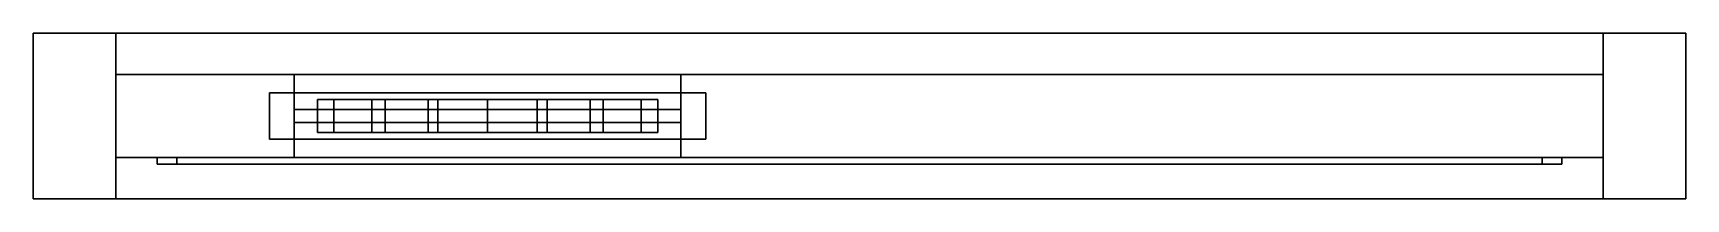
# Model space of a CAD drawing. Header units: millimetres. Extents: x -50 to 950, y -25 to 75.
import ezdxf

# ---------------------------------------------------------------- set-up
doc = ezdxf.new("R2010")
doc.units = ezdxf.units.MM
for name, color, linetype in [('DOOR_DIAMONDS', 7, 'CONTINUOUS'), ('DOOR_FRAME', 8, 'CONTINUOUS'), ('DOOR_GLASS', 150, 'CONTINUOUS'), ('DOOR_LEAF', 30, 'CONTINUOUS'), ('DOOR_TRANSOM', 34, 'CONTINUOUS'), ('DOOR_TRIM', 40, 'CONTINUOUS')]:
    doc.layers.add(name, color=color, linetype=linetype)

msp = doc.modelspace()

# ---------------------------------------------------------------- linework, layer by layer
at = {"layer": 'DOOR_DIAMONDS'}
for points in [[(225, 35, 204.4), (132.04, 35, 300), (122.04, 35, 300), (225, 35, 194.4)], [(225, 15, 194.4), (225, 35, 194.4), (122.04, 35, 300), (122.04, 15, 300)], [(132.04, 35, 300), (225, 35, 395.6), (225, 35, 405.6), (122.04, 35, 300)], [(122.04, 15, 300), (122.04, 35, 300), (225, 35, 405.6), (225, 15, 405.6)], [(225, 35, 444.4), (132.04, 35, 540), (122.04, 35, 540), (225, 35, 434.4)], [(225, 15, 434.4), (225, 35, 434.4), (122.04, 35, 540), (122.04, 15, 540)], [(132.04, 35, 540), (225, 35, 635.6), (225, 35, 645.6), (122.04, 35, 540)], [(122.04, 15, 540), (122.04, 35, 540), (225, 35, 645.6), (225, 15, 645.6)], [(225, 35, 684.4), (132.04, 35, 780), (122.04, 35, 780), (225, 35, 674.4)], [(225, 15, 674.4), (225, 35, 674.4), (122.04, 35, 780), (122.04, 15, 780)], [(132.04, 35, 780), (225, 35, 875.6), (225, 35, 885.6), (122.04, 35, 780)], [(122.04, 15, 780), (122.04, 35, 780), (225, 35, 885.6), (225, 15, 885.6)], [(225, 35, 924.4), (132.04, 35, 1020), (122.04, 35, 1020), (225, 35, 914.4)], [(225, 15, 914.4), (225, 35, 914.4), (122.04, 35, 1020), (122.04, 15, 1020)], [(132.04, 35, 1020), (225, 35, 1115.6), (225, 35, 1125.6), (122.04, 35, 1020)], [(122.04, 15, 1020), (122.04, 35, 1020), (225, 35, 1125.6), (225, 15, 1125.6)], [(225, 35, 1164.4), (132.04, 35, 1260), (122.04, 35, 1260), (225, 35, 1154.4)], [(225, 15, 1154.4), (225, 35, 1154.4), (122.04, 35, 1260), (122.04, 15, 1260)], [(132.04, 35, 1260), (225, 35, 1355.6), (225, 35, 1365.6), (122.04, 35, 1260)], [(122.04, 15, 1260), (122.04, 35, 1260), (225, 35, 1365.6), (225, 15, 1365.6)], [(225, 35, 1404.4), (132.04, 35, 1500), (122.04, 35, 1500), (225, 35, 1394.4)], [(225, 15, 1394.4), (225, 35, 1394.4), (122.04, 35, 1500), (122.04, 15, 1500)], [(132.04, 35, 1500), (225, 35, 1595.6), (225, 35, 1605.6), (122.04, 35, 1500)], [(122.04, 15, 1500), (122.04, 35, 1500), (225, 35, 1605.6), (225, 15, 1605.6)], [(132.04, 15, 300), (132.04, 35, 300), (225, 35, 204.4), (225, 15, 204.4)], [(225, 15, 395.6), (225, 35, 395.6), (132.04, 35, 300), (132.04, 15, 300)], [(132.04, 15, 540), (132.04, 35, 540), (225, 35, 444.4), (225, 15, 444.4)], [(225, 15, 635.6), (225, 35, 635.6), (132.04, 35, 540), (132.04, 15, 540)], [(132.04, 15, 780), (132.04, 35, 780), (225, 35, 684.4), (225, 15, 684.4)], [(225, 15, 875.6), (225, 35, 875.6), (132.04, 35, 780), (132.04, 15, 780)], [(132.04, 15, 1020), (132.04, 35, 1020), (225, 35, 924.4), (225, 15, 924.4)], [(225, 15, 1115.6), (225, 35, 1115.6), (132.04, 35, 1020), (132.04, 15, 1020)], [(132.04, 15, 1260), (132.04, 35, 1260), (225, 35, 1164.4), (225, 15, 1164.4)], [(225, 15, 1355.6), (225, 35, 1355.6), (132.04, 35, 1260), (132.04, 15, 1260)], [(132.04, 15, 1500), (132.04, 35, 1500), (225, 35, 1404.4), (225, 15, 1404.4)], [(225, 15, 1595.6), (225, 35, 1595.6), (132.04, 35, 1500), (132.04, 15, 1500)], [(225, 35, 236.192), (162.987, 35, 300), (154.987, 35, 300), (225, 35, 228.192)], [(225, 15, 228.192), (225, 35, 228.192), (154.987, 35, 300), (154.987, 15, 300)], [(162.987, 35, 300), (225, 35, 363.808), (225, 35, 371.808), (154.987, 35, 300)], [(154.987, 15, 300), (154.987, 35, 300), (225, 35, 371.808), (225, 15, 371.808)], [(225, 35, 476.192), (162.987, 35, 540), (154.987, 35, 540), (225, 35, 468.192)], [(225, 15, 468.192), (225, 35, 468.192), (154.987, 35, 540), (154.987, 15, 540)], [(162.987, 35, 540), (225, 35, 603.808), (225, 35, 611.808), (154.987, 35, 540)], [(154.987, 15, 540), (154.987, 35, 540), (225, 35, 611.808), (225, 15, 611.808)], [(225, 35, 716.192), (162.987, 35, 780), (154.987, 35, 780), (225, 35, 708.192)], [(225, 15, 708.192), (225, 35, 708.192), (154.987, 35, 780), (154.987, 15, 780)], [(162.987, 35, 780), (225, 35, 843.808), (225, 35, 851.808), (154.987, 35, 780)], [(154.987, 15, 780), (154.987, 35, 780), (225, 35, 851.808), (225, 15, 851.808)], [(225, 35, 956.192), (162.987, 35, 1020), (154.987, 35, 1020), (225, 35, 948.192)], [(225, 15, 948.192), (225, 35, 948.192), (154.987, 35, 1020), (154.987, 15, 1020)], [(162.987, 35, 1020), (225, 35, 1083.808), (225, 35, 1091.808), (154.987, 35, 1020)], [(154.987, 15, 1020), (154.987, 35, 1020), (225, 35, 1091.808), (225, 15, 1091.808)], [(225, 35, 1196.192), (162.987, 35, 1260), (154.987, 35, 1260), (225, 35, 1188.192)], [(225, 15, 1188.192), (225, 35, 1188.192), (154.987, 35, 1260), (154.987, 15, 1260)], [(162.987, 35, 1260), (225, 35, 1323.808), (225, 35, 1331.808), (154.987, 35, 1260)], [(154.987, 15, 1260), (154.987, 35, 1260), (225, 35, 1331.808), (225, 15, 1331.808)], [(225, 35, 1436.192), (162.987, 35, 1500), (154.987, 35, 1500), (225, 35, 1428.192)], [(225, 15, 1428.192), (225, 35, 1428.192), (154.987, 35, 1500), (154.987, 15, 1500)], [(162.987, 35, 1500), (225, 35, 1563.808), (225, 35, 1571.808), (154.987, 35, 1500)], [(154.987, 15, 1500), (154.987, 35, 1500), (225, 35, 1571.808), (225, 15, 1571.808)], [(162.987, 15, 300), (162.987, 35, 300), (225, 35, 236.192), (225, 15, 236.192)], [(225, 15, 363.808), (225, 35, 363.808), (162.987, 35, 300), (162.987, 15, 300)], [(162.987, 15, 540), (162.987, 35, 540), (225, 35, 476.192), (225, 15, 476.192)], [(225, 15, 603.808), (225, 35, 603.808), (162.987, 35, 540), (162.987, 15, 540)], [(162.987, 15, 780), (162.987, 35, 780), (225, 35, 716.192), (225, 15, 716.192)], [(225, 15, 843.808), (225, 35, 843.808), (162.987, 35, 780), (162.987, 15, 780)], [(162.987, 15, 1020), (162.987, 35, 1020), (225, 35, 956.192), (225, 15, 956.192)], [(225, 15, 1083.808), (225, 35, 1083.808), (162.987, 35, 1020), (162.987, 15, 1020)], [(162.987, 15, 1260), (162.987, 35, 1260), (225, 35, 1196.192), (225, 15, 1196.192)], [(225, 15, 1323.808), (225, 35, 1323.808), (162.987, 35, 1260), (162.987, 15, 1260)], [(162.987, 15, 1500), (162.987, 35, 1500), (225, 35, 1436.192), (225, 15, 1436.192)], [(225, 15, 1563.808), (225, 35, 1563.808), (162.987, 35, 1500), (162.987, 15, 1500)], [(225, 35, 269.04), (194.964, 35, 300), (188.964, 35, 300), (225, 35, 263.04)], [(225, 15, 263.04), (225, 35, 263.04), (188.964, 35, 300), (188.964, 15, 300)], [(194.964, 35, 300), (225, 35, 330.96), (225, 35, 336.96), (188.964, 35, 300)], [(188.964, 15, 300), (188.964, 35, 300), (225, 35, 336.96), (225, 15, 336.96)], [(225, 35, 509.04), (194.964, 35, 540), (188.964, 35, 540), (225, 35, 503.04)], [(225, 15, 503.04), (225, 35, 503.04), (188.964, 35, 540), (188.964, 15, 540)], [(194.964, 35, 540), (225, 35, 570.96), (225, 35, 576.96), (188.964, 35, 540)], [(188.964, 15, 540), (188.964, 35, 540), (225, 35, 576.96), (225, 15, 576.96)], [(225, 35, 749.04), (194.964, 35, 780), (188.964, 35, 780), (225, 35, 743.04)], [(225, 15, 743.04), (225, 35, 743.04), (188.964, 35, 780), (188.964, 15, 780)], [(194.964, 35, 780), (225, 35, 810.96), (225, 35, 816.96), (188.964, 35, 780)], [(188.964, 15, 780), (188.964, 35, 780), (225, 35, 816.96), (225, 15, 816.96)], [(225, 35, 989.04), (194.964, 35, 1020), (188.964, 35, 1020), (225, 35, 983.04)], [(225, 15, 983.04), (225, 35, 983.04), (188.964, 35, 1020), (188.964, 15, 1020)], [(194.964, 35, 1020), (225, 35, 1050.96), (225, 35, 1056.96), (188.964, 35, 1020)], [(188.964, 15, 1020), (188.964, 35, 1020), (225, 35, 1056.96), (225, 15, 1056.96)], [(225, 35, 1229.04), (194.964, 35, 1260), (188.964, 35, 1260), (225, 35, 1223.04)], [(225, 15, 1223.04), (225, 35, 1223.04), (188.964, 35, 1260), (188.964, 15, 1260)], [(194.964, 35, 1260), (225, 35, 1290.96), (225, 35, 1296.96), (188.964, 35, 1260)], [(188.964, 15, 1260), (188.964, 35, 1260), (225, 35, 1296.96), (225, 15, 1296.96)], [(225, 35, 1469.04), (194.964, 35, 1500), (188.964, 35, 1500), (225, 35, 1463.04)], [(225, 15, 1463.04), (225, 35, 1463.04), (188.964, 35, 1500), (188.964, 15, 1500)], [(194.964, 35, 1500), (225, 35, 1530.96), (225, 35, 1536.96), (188.964, 35, 1500)], [(188.964, 15, 1500), (188.964, 35, 1500), (225, 35, 1536.96), (225, 15, 1536.96)], [(194.964, 15, 300), (194.964, 35, 300), (225, 35, 269.04), (225, 15, 269.04)], [(225, 15, 330.96), (225, 35, 330.96), (194.964, 35, 300), (194.964, 15, 300)], [(194.964, 15, 540), (194.964, 35, 540), (225, 35, 509.04), (225, 15, 509.04)], [(225, 15, 570.96), (225, 35, 570.96), (194.964, 35, 540), (194.964, 15, 540)], [(194.964, 15, 780), (194.964, 35, 780), (225, 35, 749.04), (225, 15, 749.04)], [(225, 15, 810.96), (225, 35, 810.96), (194.964, 35, 780), (194.964, 15, 780)], [(194.964, 15, 1020), (194.964, 35, 1020), (225, 35, 989.04), (225, 15, 989.04)], [(225, 15, 1050.96), (225, 35, 1050.96), (194.964, 35, 1020), (194.964, 15, 1020)], [(194.964, 15, 1260), (194.964, 35, 1260), (225, 35, 1229.04), (225, 15, 1229.04)], [(225, 15, 1290.96), (225, 35, 1290.96), (194.964, 35, 1260), (194.964, 15, 1260)], [(194.964, 15, 1500), (194.964, 35, 1500), (225, 35, 1469.04), (225, 15, 1469.04)], [(225, 15, 1530.96), (225, 35, 1530.96), (194.964, 35, 1500), (194.964, 15, 1500)], [(225, 35, 395.6), (317.96, 35, 300), (327.96, 35, 300), (225, 35, 405.6)], [(225, 15, 405.6), (225, 35, 405.6), (327.96, 35, 300), (327.96, 15, 300)], [(317.96, 15, 300), (317.96, 35, 300), (225, 35, 395.6), (225, 15, 395.6)], [(317.96, 35, 300), (225, 35, 204.4), (225, 35, 194.4), (327.96, 35, 300)], [(327.96, 15, 300), (327.96, 35, 300), (225, 35, 194.4), (225, 15, 194.4)], [(225, 15, 204.4), (225, 35, 204.4), (317.96, 35, 300), (317.96, 15, 300)], [(225, 35, 363.808), (287.013, 35, 300), (295.013, 35, 300), (225, 35, 371.808)], [(225, 15, 371.808), (225, 35, 371.808), (295.013, 35, 300), (295.013, 15, 300)], [(287.013, 15, 300), (287.013, 35, 300), (225, 35, 363.808), (225, 15, 363.808)], [(287.013, 35, 300), (225, 35, 236.192), (225, 35, 228.192), (295.013, 35, 300)], [(295.013, 15, 300), (295.013, 35, 300), (225, 35, 228.192), (225, 15, 228.192)], [(225, 15, 236.192), (225, 35, 236.192), (287.013, 35, 300), (287.013, 15, 300)], [(225, 35, 330.96), (255.036, 35, 300), (261.036, 35, 300), (225, 35, 336.96)], [(225, 15, 336.96), (225, 35, 336.96), (261.036, 35, 300), (261.036, 15, 300)], [(255.036, 15, 300), (255.036, 35, 300), (225, 35, 330.96), (225, 15, 330.96)], [(255.036, 35, 300), (225, 35, 269.04), (225, 35, 263.04), (261.036, 35, 300)], [(261.036, 15, 300), (261.036, 35, 300), (225, 35, 263.04), (225, 15, 263.04)], [(225, 15, 269.04), (225, 35, 269.04), (255.036, 35, 300), (255.036, 15, 300)], [(225, 35, 635.6), (317.96, 35, 540), (327.96, 35, 540), (225, 35, 645.6)], [(225, 15, 645.6), (225, 35, 645.6), (327.96, 35, 540), (327.96, 15, 540)], [(317.96, 15, 540), (317.96, 35, 540), (225, 35, 635.6), (225, 15, 635.6)], [(317.96, 35, 540), (225, 35, 444.4), (225, 35, 434.4), (327.96, 35, 540)], [(327.96, 15, 540), (327.96, 35, 540), (225, 35, 434.4), (225, 15, 434.4)], [(225, 15, 444.4), (225, 35, 444.4), (317.96, 35, 540), (317.96, 15, 540)], [(225, 35, 603.808), (287.013, 35, 540), (295.013, 35, 540), (225, 35, 611.808)], [(225, 15, 611.808), (225, 35, 611.808), (295.013, 35, 540), (295.013, 15, 540)], [(287.013, 15, 540), (287.013, 35, 540), (225, 35, 603.808), (225, 15, 603.808)], [(287.013, 35, 540), (225, 35, 476.192), (225, 35, 468.192), (295.013, 35, 540)], [(295.013, 15, 540), (295.013, 35, 540), (225, 35, 468.192), (225, 15, 468.192)], [(225, 15, 476.192), (225, 35, 476.192), (287.013, 35, 540), (287.013, 15, 540)], [(225, 35, 570.96), (255.036, 35, 540), (261.036, 35, 540), (225, 35, 576.96)], [(225, 15, 576.96), (225, 35, 576.96), (261.036, 35, 540), (261.036, 15, 540)], [(255.036, 15, 540), (255.036, 35, 540), (225, 35, 570.96), (225, 15, 570.96)], [(255.036, 35, 540), (225, 35, 509.04), (225, 35, 503.04), (261.036, 35, 540)], [(261.036, 15, 540), (261.036, 35, 540), (225, 35, 503.04), (225, 15, 503.04)], [(225, 15, 509.04), (225, 35, 509.04), (255.036, 35, 540), (255.036, 15, 540)], [(225, 35, 875.6), (317.96, 35, 780), (327.96, 35, 780), (225, 35, 885.6)], [(225, 15, 885.6), (225, 35, 885.6), (327.96, 35, 780), (327.96, 15, 780)], [(317.96, 15, 780), (317.96, 35, 780), (225, 35, 875.6), (225, 15, 875.6)], [(317.96, 35, 780), (225, 35, 684.4), (225, 35, 674.4), (327.96, 35, 780)], [(327.96, 15, 780), (327.96, 35, 780), (225, 35, 674.4), (225, 15, 674.4)], [(225, 15, 684.4), (225, 35, 684.4), (317.96, 35, 780), (317.96, 15, 780)], [(225, 35, 843.808), (287.013, 35, 780), (295.013, 35, 780), (225, 35, 851.808)], [(225, 15, 851.808), (225, 35, 851.808), (295.013, 35, 780), (295.013, 15, 780)], [(287.013, 15, 780), (287.013, 35, 780), (225, 35, 843.808), (225, 15, 843.808)], [(287.013, 35, 780), (225, 35, 716.192), (225, 35, 708.192), (295.013, 35, 780)], [(295.013, 15, 780), (295.013, 35, 780), (225, 35, 708.192), (225, 15, 708.192)], [(225, 15, 716.192), (225, 35, 716.192), (287.013, 35, 780), (287.013, 15, 780)], [(225, 35, 810.96), (255.036, 35, 780), (261.036, 35, 780), (225, 35, 816.96)], [(225, 15, 816.96), (225, 35, 816.96), (261.036, 35, 780), (261.036, 15, 780)], [(255.036, 15, 780), (255.036, 35, 780), (225, 35, 810.96), (225, 15, 810.96)], [(255.036, 35, 780), (225, 35, 749.04), (225, 35, 743.04), (261.036, 35, 780)], [(261.036, 15, 780), (261.036, 35, 780), (225, 35, 743.04), (225, 15, 743.04)], [(225, 15, 749.04), (225, 35, 749.04), (255.036, 35, 780), (255.036, 15, 780)], [(225, 35, 1115.6), (317.96, 35, 1020), (327.96, 35, 1020), (225, 35, 1125.6)], [(225, 15, 1125.6), (225, 35, 1125.6), (327.96, 35, 1020), (327.96, 15, 1020)], [(317.96, 15, 1020), (317.96, 35, 1020), (225, 35, 1115.6), (225, 15, 1115.6)], [(317.96, 35, 1020), (225, 35, 924.4), (225, 35, 914.4), (327.96, 35, 1020)], [(327.96, 15, 1020), (327.96, 35, 1020), (225, 35, 914.4), (225, 15, 914.4)], [(225, 15, 924.4), (225, 35, 924.4), (317.96, 35, 1020), (317.96, 15, 1020)], [(225, 35, 1083.808), (287.013, 35, 1020), (295.013, 35, 1020), (225, 35, 1091.808)], [(225, 15, 1091.808), (225, 35, 1091.808), (295.013, 35, 1020), (295.013, 15, 1020)], [(287.013, 15, 1020), (287.013, 35, 1020), (225, 35, 1083.808), (225, 15, 1083.808)], [(287.013, 35, 1020), (225, 35, 956.192), (225, 35, 948.192), (295.013, 35, 1020)], [(295.013, 15, 1020), (295.013, 35, 1020), (225, 35, 948.192), (225, 15, 948.192)], [(225, 15, 956.192), (225, 35, 956.192), (287.013, 35, 1020), (287.013, 15, 1020)], [(225, 35, 1050.96), (255.036, 35, 1020), (261.036, 35, 1020), (225, 35, 1056.96)], [(225, 15, 1056.96), (225, 35, 1056.96), (261.036, 35, 1020), (261.036, 15, 1020)], [(255.036, 15, 1020), (255.036, 35, 1020), (225, 35, 1050.96), (225, 15, 1050.96)], [(255.036, 35, 1020), (225, 35, 989.04), (225, 35, 983.04), (261.036, 35, 1020)], [(261.036, 15, 1020), (261.036, 35, 1020), (225, 35, 983.04), (225, 15, 983.04)], [(225, 15, 989.04), (225, 35, 989.04), (255.036, 35, 1020), (255.036, 15, 1020)], [(225, 35, 1355.6), (317.96, 35, 1260), (327.96, 35, 1260), (225, 35, 1365.6)], [(225, 15, 1365.6), (225, 35, 1365.6), (327.96, 35, 1260), (327.96, 15, 1260)], [(317.96, 15, 1260), (317.96, 35, 1260), (225, 35, 1355.6), (225, 15, 1355.6)], [(317.96, 35, 1260), (225, 35, 1164.4), (225, 35, 1154.4), (327.96, 35, 1260)], [(327.96, 15, 1260), (327.96, 35, 1260), (225, 35, 1154.4), (225, 15, 1154.4)], [(225, 15, 1164.4), (225, 35, 1164.4), (317.96, 35, 1260), (317.96, 15, 1260)], [(225, 35, 1323.808), (287.013, 35, 1260), (295.013, 35, 1260), (225, 35, 1331.808)], [(225, 15, 1331.808), (225, 35, 1331.808), (295.013, 35, 1260), (295.013, 15, 1260)], [(287.013, 15, 1260), (287.013, 35, 1260), (225, 35, 1323.808), (225, 15, 1323.808)], [(287.013, 35, 1260), (225, 35, 1196.192), (225, 35, 1188.192), (295.013, 35, 1260)], [(295.013, 15, 1260), (295.013, 35, 1260), (225, 35, 1188.192), (225, 15, 1188.192)], [(225, 15, 1196.192), (225, 35, 1196.192), (287.013, 35, 1260), (287.013, 15, 1260)], [(225, 35, 1290.96), (255.036, 35, 1260), (261.036, 35, 1260), (225, 35, 1296.96)], [(225, 15, 1296.96), (225, 35, 1296.96), (261.036, 35, 1260), (261.036, 15, 1260)], [(255.036, 15, 1260), (255.036, 35, 1260), (225, 35, 1290.96), (225, 15, 1290.96)], [(255.036, 35, 1260), (225, 35, 1229.04), (225, 35, 1223.04), (261.036, 35, 1260)], [(261.036, 15, 1260), (261.036, 35, 1260), (225, 35, 1223.04), (225, 15, 1223.04)], [(225, 15, 1229.04), (225, 35, 1229.04), (255.036, 35, 1260), (255.036, 15, 1260)], [(225, 35, 1595.6), (317.96, 35, 1500), (327.96, 35, 1500), (225, 35, 1605.6)], [(225, 15, 1605.6), (225, 35, 1605.6), (327.96, 35, 1500), (327.96, 15, 1500)], [(317.96, 15, 1500), (317.96, 35, 1500), (225, 35, 1595.6), (225, 15, 1595.6)], [(317.96, 35, 1500), (225, 35, 1404.4), (225, 35, 1394.4), (327.96, 35, 1500)], [(327.96, 15, 1500), (327.96, 35, 1500), (225, 35, 1394.4), (225, 15, 1394.4)], [(225, 15, 1404.4), (225, 35, 1404.4), (317.96, 35, 1500), (317.96, 15, 1500)], [(225, 35, 1563.808), (287.013, 35, 1500), (295.013, 35, 1500), (225, 35, 1571.808)], [(225, 15, 1571.808), (225, 35, 1571.808), (295.013, 35, 1500), (295.013, 15, 1500)], [(287.013, 15, 1500), (287.013, 35, 1500), (225, 35, 1563.808), (225, 15, 1563.808)], [(287.013, 35, 1500), (225, 35, 1436.192), (225, 35, 1428.192), (295.013, 35, 1500)], [(295.013, 15, 1500), (295.013, 35, 1500), (225, 35, 1428.192), (225, 15, 1428.192)], [(225, 15, 1436.192), (225, 35, 1436.192), (287.013, 35, 1500), (287.013, 15, 1500)], [(225, 35, 1530.96), (255.036, 35, 1500), (261.036, 35, 1500), (225, 35, 1536.96)], [(225, 15, 1536.96), (225, 35, 1536.96), (261.036, 35, 1500), (261.036, 15, 1500)], [(255.036, 15, 1500), (255.036, 35, 1500), (225, 35, 1530.96), (225, 15, 1530.96)], [(255.036, 35, 1500), (225, 35, 1469.04), (225, 35, 1463.04), (261.036, 35, 1500)], [(261.036, 15, 1500), (261.036, 35, 1500), (225, 35, 1463.04), (225, 15, 1463.04)], [(225, 15, 1469.04), (225, 35, 1469.04), (255.036, 35, 1500), (255.036, 15, 1500)], [(225, 15, 194.4), (122.04, 15, 300), (132.04, 15, 300), (225, 15, 204.4)], [(122.04, 15, 300), (225, 15, 405.6), (225, 15, 395.6), (132.04, 15, 300)], [(225, 15, 434.4), (122.04, 15, 540), (132.04, 15, 540), (225, 15, 444.4)], [(122.04, 15, 540), (225, 15, 645.6), (225, 15, 635.6), (132.04, 15, 540)], [(225, 15, 674.4), (122.04, 15, 780), (132.04, 15, 780), (225, 15, 684.4)], [(122.04, 15, 780), (225, 15, 885.6), (225, 15, 875.6), (132.04, 15, 780)], [(225, 15, 914.4), (122.04, 15, 1020), (132.04, 15, 1020), (225, 15, 924.4)], [(122.04, 15, 1020), (225, 15, 1125.6), (225, 15, 1115.6), (132.04, 15, 1020)], [(225, 15, 1154.4), (122.04, 15, 1260), (132.04, 15, 1260), (225, 15, 1164.4)], [(122.04, 15, 1260), (225, 15, 1365.6), (225, 15, 1355.6), (132.04, 15, 1260)], [(225, 15, 1394.4), (122.04, 15, 1500), (132.04, 15, 1500), (225, 15, 1404.4)], [(122.04, 15, 1500), (225, 15, 1605.6), (225, 15, 1595.6), (132.04, 15, 1500)], [(225, 15, 228.192), (154.987, 15, 300), (162.987, 15, 300), (225, 15, 236.192)], [(154.987, 15, 300), (225, 15, 371.808), (225, 15, 363.808), (162.987, 15, 300)], [(225, 15, 468.192), (154.987, 15, 540), (162.987, 15, 540), (225, 15, 476.192)], [(154.987, 15, 540), (225, 15, 611.808), (225, 15, 603.808), (162.987, 15, 540)], [(225, 15, 708.192), (154.987, 15, 780), (162.987, 15, 780), (225, 15, 716.192)], [(154.987, 15, 780), (225, 15, 851.808), (225, 15, 843.808), (162.987, 15, 780)], [(225, 15, 948.192), (154.987, 15, 1020), (162.987, 15, 1020), (225, 15, 956.192)], [(154.987, 15, 1020), (225, 15, 1091.808), (225, 15, 1083.808), (162.987, 15, 1020)], [(225, 15, 1188.192), (154.987, 15, 1260), (162.987, 15, 1260), (225, 15, 1196.192)], [(154.987, 15, 1260), (225, 15, 1331.808), (225, 15, 1323.808), (162.987, 15, 1260)], [(225, 15, 1428.192), (154.987, 15, 1500), (162.987, 15, 1500), (225, 15, 1436.192)], [(154.987, 15, 1500), (225, 15, 1571.808), (225, 15, 1563.808), (162.987, 15, 1500)], [(225, 15, 263.04), (188.964, 15, 300), (194.964, 15, 300), (225, 15, 269.04)], [(188.964, 15, 300), (225, 15, 336.96), (225, 15, 330.96), (194.964, 15, 300)], [(225, 15, 503.04), (188.964, 15, 540), (194.964, 15, 540), (225, 15, 509.04)], [(188.964, 15, 540), (225, 15, 576.96), (225, 15, 570.96), (194.964, 15, 540)], [(225, 15, 743.04), (188.964, 15, 780), (194.964, 15, 780), (225, 15, 749.04)], [(188.964, 15, 780), (225, 15, 816.96), (225, 15, 810.96), (194.964, 15, 780)], [(225, 15, 983.04), (188.964, 15, 1020), (194.964, 15, 1020), (225, 15, 989.04)], [(188.964, 15, 1020), (225, 15, 1056.96), (225, 15, 1050.96), (194.964, 15, 1020)], [(225, 15, 1223.04), (188.964, 15, 1260), (194.964, 15, 1260), (225, 15, 1229.04)], [(188.964, 15, 1260), (225, 15, 1296.96), (225, 15, 1290.96), (194.964, 15, 1260)], [(225, 15, 1463.04), (188.964, 15, 1500), (194.964, 15, 1500), (225, 15, 1469.04)], [(188.964, 15, 1500), (225, 15, 1536.96), (225, 15, 1530.96), (194.964, 15, 1500)], [(225, 15, 405.6), (327.96, 15, 300), (317.96, 15, 300), (225, 15, 395.6)], [(327.96, 15, 300), (225, 15, 194.4), (225, 15, 204.4), (317.96, 15, 300)], [(225, 15, 371.808), (295.013, 15, 300), (287.013, 15, 300), (225, 15, 363.808)], [(295.013, 15, 300), (225, 15, 228.192), (225, 15, 236.192), (287.013, 15, 300)], [(225, 15, 336.96), (261.036, 15, 300), (255.036, 15, 300), (225, 15, 330.96)], [(261.036, 15, 300), (225, 15, 263.04), (225, 15, 269.04), (255.036, 15, 300)], [(225, 15, 645.6), (327.96, 15, 540), (317.96, 15, 540), (225, 15, 635.6)], [(327.96, 15, 540), (225, 15, 434.4), (225, 15, 444.4), (317.96, 15, 540)], [(225, 15, 611.808), (295.013, 15, 540), (287.013, 15, 540), (225, 15, 603.808)], [(295.013, 15, 540), (225, 15, 468.192), (225, 15, 476.192), (287.013, 15, 540)], [(225, 15, 576.96), (261.036, 15, 540), (255.036, 15, 540), (225, 15, 570.96)], [(261.036, 15, 540), (225, 15, 503.04), (225, 15, 509.04), (255.036, 15, 540)], [(225, 15, 885.6), (327.96, 15, 780), (317.96, 15, 780), (225, 15, 875.6)], [(327.96, 15, 780), (225, 15, 674.4), (225, 15, 684.4), (317.96, 15, 780)], [(225, 15, 851.808), (295.013, 15, 780), (287.013, 15, 780), (225, 15, 843.808)], [(295.013, 15, 780), (225, 15, 708.192), (225, 15, 716.192), (287.013, 15, 780)], [(225, 15, 816.96), (261.036, 15, 780), (255.036, 15, 780), (225, 15, 810.96)], [(261.036, 15, 780), (225, 15, 743.04), (225, 15, 749.04), (255.036, 15, 780)], [(225, 15, 1125.6), (327.96, 15, 1020), (317.96, 15, 1020), (225, 15, 1115.6)], [(327.96, 15, 1020), (225, 15, 914.4), (225, 15, 924.4), (317.96, 15, 1020)], [(225, 15, 1091.808), (295.013, 15, 1020), (287.013, 15, 1020), (225, 15, 1083.808)], [(295.013, 15, 1020), (225, 15, 948.192), (225, 15, 956.192), (287.013, 15, 1020)], [(225, 15, 1056.96), (261.036, 15, 1020), (255.036, 15, 1020), (225, 15, 1050.96)], [(261.036, 15, 1020), (225, 15, 983.04), (225, 15, 989.04), (255.036, 15, 1020)], [(225, 15, 1365.6), (327.96, 15, 1260), (317.96, 15, 1260), (225, 15, 1355.6)], [(327.96, 15, 1260), (225, 15, 1154.4), (225, 15, 1164.4), (317.96, 15, 1260)], [(225, 15, 1331.808), (295.013, 15, 1260), (287.013, 15, 1260), (225, 15, 1323.808)], [(295.013, 15, 1260), (225, 15, 1188.192), (225, 15, 1196.192), (287.013, 15, 1260)], [(225, 15, 1296.96), (261.036, 15, 1260), (255.036, 15, 1260), (225, 15, 1290.96)], [(261.036, 15, 1260), (225, 15, 1223.04), (225, 15, 1229.04), (255.036, 15, 1260)], [(225, 15, 1605.6), (327.96, 15, 1500), (317.96, 15, 1500), (225, 15, 1595.6)], [(327.96, 15, 1500), (225, 15, 1394.4), (225, 15, 1404.4), (317.96, 15, 1500)], [(225, 15, 1571.808), (295.013, 15, 1500), (287.013, 15, 1500), (225, 15, 1563.808)], [(295.013, 15, 1500), (225, 15, 1428.192), (225, 15, 1436.192), (287.013, 15, 1500)], [(225, 15, 1536.96), (261.036, 15, 1500), (255.036, 15, 1500), (225, 15, 1530.96)], [(261.036, 15, 1500), (225, 15, 1463.04), (225, 15, 1469.04), (255.036, 15, 1500)]]:
    msp.add_3dface(points, dxfattribs=at)
at = {"layer": 'DOOR_FRAME'}
for points in [[(-50, -25), (0, -25), (0, 75), (-50, 75)], [(-50, -25, 2300), (-50, 75, 2300), (0, 75, 2300), (0, -25, 2300)], [(0, 75), (0, 75, 2300), (-50, 75, 2300), (-50, 75)], [(-50, 75), (-50, 75, 2300), (-50, -25, 2300), (-50, -25)], [(-50, -25, 2250), (950, -25, 2250), (950, 75, 2250), (-50, 75, 2250)], [(-50, -25, 2300), (-50, 75, 2300), (950, 75, 2300), (950, -25, 2300)], [(950, 75, 2250), (950, 75, 2300), (-50, 75, 2300), (-50, 75, 2250)], [(-50, 75, 2250), (-50, 75, 2300), (-50, -25, 2300), (-50, -25, 2250)], [(0, -25), (0, -25, 2300), (0, 75, 2300), (0, 75)], [(900, -25), (950, -25), (950, 75), (900, 75)], [(900, -25, 2300), (900, 75, 2300), (950, 75, 2300), (950, -25, 2300)], [(950, 75), (950, 75, 2300), (900, 75, 2300), (900, 75)], [(900, 75), (900, 75, 2300), (900, -25, 2300), (900, -25)], [(950, -25), (950, -25, 2300), (950, 75, 2300), (950, 75)], [(950, -25, 2250), (950, -25, 2300), (950, 75, 2300), (950, 75, 2250)], [(-50, -25), (-50, -25, 2300), (0, -25, 2300), (0, -25)], [(-50, -25, 2250), (-50, -25, 2300), (950, -25, 2300), (950, -25, 2250)], [(900, -25), (900, -25, 2300), (950, -25, 2300), (950, -25)]]:
    msp.add_3dface(points, dxfattribs=at)
at = {"layer": 'DOOR_GLASS'}
for points in [[(108, 21, 180), (342, 21, 180), (342, 29, 180), (108, 29, 180)], [(108, 21, 1620), (108, 29, 1620), (342, 29, 1620), (342, 21, 1620)], [(342, 29, 180), (342, 29, 1620), (108, 29, 1620), (108, 29, 180)], [(108, 29, 180), (108, 29, 1620), (108, 21, 1620), (108, 21, 180)], [(108, 21, 180), (108, 21, 1620), (342, 21, 1620), (342, 21, 180)], [(342, 21, 180), (342, 21, 1620), (342, 29, 1620), (342, 29, 180)]]:
    msp.add_3dface(points, dxfattribs=at)
at = {"layer": 'DOOR_LEAF'}
for points in [[(0, 0), (108, 0), (108, 50), (0, 50)], [(0, 0, 1800), (0, 50, 1800), (108, 50, 1800), (108, 0, 1800)], [(108, 50), (108, 50, 1800), (0, 50, 1800), (0, 50)], [(0, 50), (0, 50, 1800), (0, 0, 1800), (0, 0)], [(108, 0), (108, 0, 1800), (108, 50, 1800), (108, 50)], [(108, 0), (342, 0), (342, 50), (108, 50)], [(108, 0, 180), (108, 50, 180), (342, 50, 180), (342, 0, 180)], [(342, 50), (342, 50, 180), (108, 50, 180), (108, 50)], [(108, 50), (108, 50, 180), (108, 0, 180), (108, 0)], [(108, 0, 1620), (342, 0, 1620), (342, 50, 1620), (108, 50, 1620)], [(108, 0, 1800), (108, 50, 1800), (342, 50, 1800), (342, 0, 1800)], [(342, 50, 1620), (342, 50, 1800), (108, 50, 1800), (108, 50, 1620)], [(108, 50, 1620), (108, 50, 1800), (108, 0, 1800), (108, 0, 1620)], [(342, 0), (900, 0), (900, 50), (342, 50)], [(342, 0, 1800), (342, 50, 1800), (900, 50, 1800), (900, 0, 1800)], [(900, 50), (900, 50, 1800), (342, 50, 1800), (342, 50)], [(342, 50), (342, 50, 1800), (342, 0, 1800), (342, 0)], [(342, 0), (342, 0, 180), (342, 50, 180), (342, 50)], [(342, 0, 1620), (342, 0, 1800), (342, 50, 1800), (342, 50, 1620)], [(900, 0), (900, 0, 1800), (900, 50, 1800), (900, 50)], [(0, 0), (0, 0, 1800), (108, 0, 1800), (108, 0)], [(108, 0), (108, 0, 180), (342, 0, 180), (342, 0)], [(108, 0, 1620), (108, 0, 1800), (342, 0, 1800), (342, 0, 1620)], [(342, 0), (342, 0, 1800), (900, 0, 1800), (900, 0)]]:
    msp.add_3dface(points, dxfattribs=at)
at = {"layer": 'DOOR_TRANSOM'}
for points in [[(0, 0, 1800), (900, 0, 1800), (900, 50, 1800), (0, 50, 1800)], [(0, 0, 2250), (0, 50, 2250), (900, 50, 2250), (900, 0, 2250)], [(900, 50, 1800), (900, 50, 2250), (0, 50, 2250), (0, 50, 1800)], [(0, 50, 1800), (0, 50, 2250), (0, 0, 2250), (0, 0, 1800)], [(900, 0, 1800), (900, 0, 2250), (900, 50, 2250), (900, 50, 1800)], [(0, 0, 1800), (0, 0, 2250), (900, 0, 2250), (900, 0, 1800)]]:
    msp.add_3dface(points, dxfattribs=at)
at = {"layer": 'DOOR_TRIM'}
for points in [[(93, 11, 165), (108, 11, 165), (108, 39, 165), (93, 39, 165)], [(93, 11, 1635), (93, 39, 1635), (108, 39, 1635), (108, 11, 1635)], [(108, 39, 165), (108, 39, 1635), (93, 39, 1635), (93, 39, 165)], [(93, 39, 165), (93, 39, 1635), (93, 11, 1635), (93, 11, 165)], [(108, 11, 165), (108, 11, 1635), (108, 39, 1635), (108, 39, 165)], [(108, 11, 165), (342, 11, 165), (342, 39, 165), (108, 39, 165)], [(108, 11, 180), (108, 39, 180), (342, 39, 180), (342, 11, 180)], [(342, 39, 165), (342, 39, 180), (108, 39, 180), (108, 39, 165)], [(108, 39, 165), (108, 39, 180), (108, 11, 180), (108, 11, 165)], [(108, 11, 1620), (342, 11, 1620), (342, 39, 1620), (108, 39, 1620)], [(108, 11, 1635), (108, 39, 1635), (342, 39, 1635), (342, 11, 1635)], [(342, 39, 1620), (342, 39, 1635), (108, 39, 1635), (108, 39, 1620)], [(108, 39, 1620), (108, 39, 1635), (108, 11, 1635), (108, 11, 1620)], [(342, 11, 165), (357, 11, 165), (357, 39, 165), (342, 39, 165)], [(342, 11, 1635), (342, 39, 1635), (357, 39, 1635), (357, 11, 1635)], [(357, 39, 165), (357, 39, 1635), (342, 39, 1635), (342, 39, 165)], [(342, 39, 165), (342, 39, 1635), (342, 11, 1635), (342, 11, 165)], [(342, 11, 165), (342, 11, 180), (342, 39, 180), (342, 39, 165)], [(342, 11, 1620), (342, 11, 1635), (342, 39, 1635), (342, 39, 1620)], [(357, 11, 165), (357, 11, 1635), (357, 39, 1635), (357, 39, 165)], [(93, 11, 165), (93, 11, 1635), (108, 11, 1635), (108, 11, 165)], [(108, 11, 165), (108, 11, 180), (342, 11, 180), (342, 11, 165)], [(108, 11, 1620), (108, 11, 1635), (342, 11, 1635), (342, 11, 1620)], [(342, 11, 165), (342, 11, 1635), (357, 11, 1635), (357, 11, 165)], [(25, -4, 25), (875, -4, 25), (875, 0, 25), (25, 0, 25)], [(25, -4, 37), (25, 0, 37), (875, 0, 37), (875, -4, 37)], [(875, 0, 25), (875, 0, 37), (25, 0, 37), (25, 0, 25)], [(25, 0, 25), (25, 0, 37), (25, -4, 37), (25, -4, 25)], [(25, -4, 1763), (875, -4, 1763), (875, 0, 1763), (25, 0, 1763)], [(25, -4, 1775), (25, 0, 1775), (875, 0, 1775), (875, -4, 1775)], [(875, 0, 1763), (875, 0, 1775), (25, 0, 1775), (25, 0, 1763)], [(25, 0, 1763), (25, 0, 1775), (25, -4, 1775), (25, -4, 1763)], [(25, -4, 25), (37, -4, 25), (37, 0, 25), (25, 0, 25)], [(25, -4, 1775), (25, 0, 1775), (37, 0, 1775), (37, -4, 1775)], [(37, 0, 25), (37, 0, 1775), (25, 0, 1775), (25, 0, 25)], [(25, 0, 25), (25, 0, 1775), (25, -4, 1775), (25, -4, 25)], [(37, -4, 25), (37, -4, 1775), (37, 0, 1775), (37, 0, 25)], [(863, -4, 25), (875, -4, 25), (875, 0, 25), (863, 0, 25)], [(863, -4, 1775), (863, 0, 1775), (875, 0, 1775), (875, -4, 1775)], [(875, 0, 25), (875, 0, 1775), (863, 0, 1775), (863, 0, 25)], [(863, 0, 25), (863, 0, 1775), (863, -4, 1775), (863, -4, 25)], [(875, -4, 25), (875, -4, 37), (875, 0, 37), (875, 0, 25)], [(875, -4, 1763), (875, -4, 1775), (875, 0, 1775), (875, 0, 1763)], [(875, -4, 25), (875, -4, 1775), (875, 0, 1775), (875, 0, 25)], [(25, -4, 25), (25, -4, 37), (875, -4, 37), (875, -4, 25)], [(25, -4, 1763), (25, -4, 1775), (875, -4, 1775), (875, -4, 1763)], [(25, -4, 25), (25, -4, 1775), (37, -4, 1775), (37, -4, 25)], [(863, -4, 25), (863, -4, 1775), (875, -4, 1775), (875, -4, 25)]]:
    msp.add_3dface(points, dxfattribs=at)

doc.saveas('drawing.dxf')
